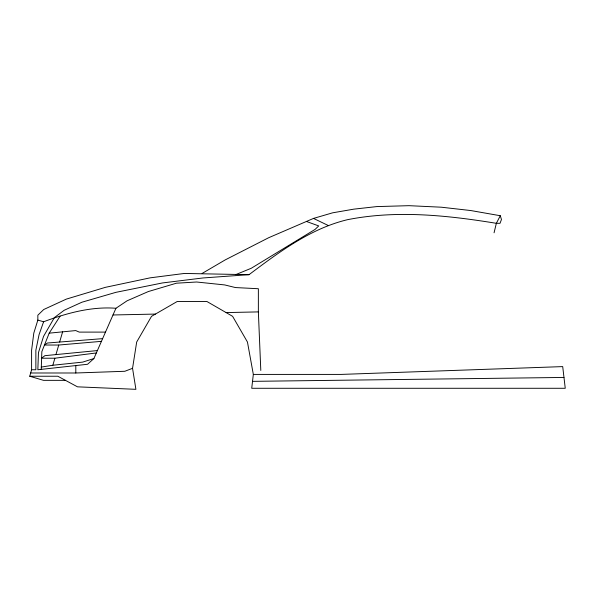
<?xml version="1.0" encoding="UTF-8"?>
<svg xmlns="http://www.w3.org/2000/svg" width="595" height="595" viewBox="0 0 595 595"><rect width="100%" height="100%" fill="white"/><g stroke="black" fill="none" stroke-linecap="round" stroke-linejoin="round"><path stroke-width="0.89" d="M41.226 369.376L41.836 351.682L49.184 333.155L60.125 316.116M253.329 374.411L251.722 388.282L565.25 388.282L562.706 366.602L341.158 374.411L253.329 374.411L247.453 342.036L232.608 316.332L206.904 301.494L177.228 301.494L151.524 316.332L136.679 342.036L132.551 368.312L135.905 389.323L77.484 386.832L57.812 376.233L29.75 376.233L31.595 369.748L31.595 350.224L33.803 333.096L37.842 320.088L37.842 315.209L43.718 309.519L66.35 299.107L105.389 287.34L150.104 277.85L184.368 273.455L249.03 274.674C279.048 252.146 310.352 228.592 347.48 219.689C396.701 209.923 447.306 215.331 496.356 223.311L500.016 223.311L501.466 219.496L500.283 215.725L470.779 210.548L441.282 207.201L409.01 205.677L376.747 206.591L353.78 209.157L332.642 212.817L313.52 218.41L268.695 237.71L225.23 259.889L202.099 273.455M494.058 232.794L496.356 223.311L500.283 215.725M41.308 367.07L52.836 365.248L54.889 358.22L96.345 352.954M55.952 354.598L58.749 345.033L101.44 341.344M59.626 342.051L62.616 331.854M260.803 370.454L258.364 311.899L258.364 288.724L235.449 287.563L224.724 284.931L196.618 282.008L176.395 283.198L148.334 291.55L127.085 300.802L115.936 308.27C91.332 306.365 66.521 313.178 43.606 321.769L39.069 334.635L35.864 350.224L35.864 369.748L31.595 369.748M249.03 274.674L202.91 277.969L162.509 282.937L115.869 292.346L81.902 302.223L64.134 310.3L54.368 317.618L43.547 336.368L38.452 352.664L37.842 369.748L87.554 364.274L93.891 358.554L115.936 308.27M235.613 274.674L251.239 268.278L315.105 229.387L318.734 225.929L306.432 221.459M132.551 368.312L124.831 371.28L75.81 372.991L30.672 372.991M93.891 358.554L82.698 362.11L52.836 365.248M49.184 333.155L75.736 330.575L79.247 332.107L105.486 332.107M97.387 350.574L44.885 355.669L41.613 358.22L54.889 358.22M102.623 338.644L47.466 343.01L44.476 345.033L58.749 345.033M112.998 314.978L155.421 314.078M226.115 312.583L258.364 311.899M252.525 381.35L563.978 377.446M65.45 380.346L43.502 380.346L29.75 376.233M37.842 320.088L43.606 321.769M313.52 218.41L327.994 225.386M75.81 365.568L75.81 372.991"/></g></svg>
